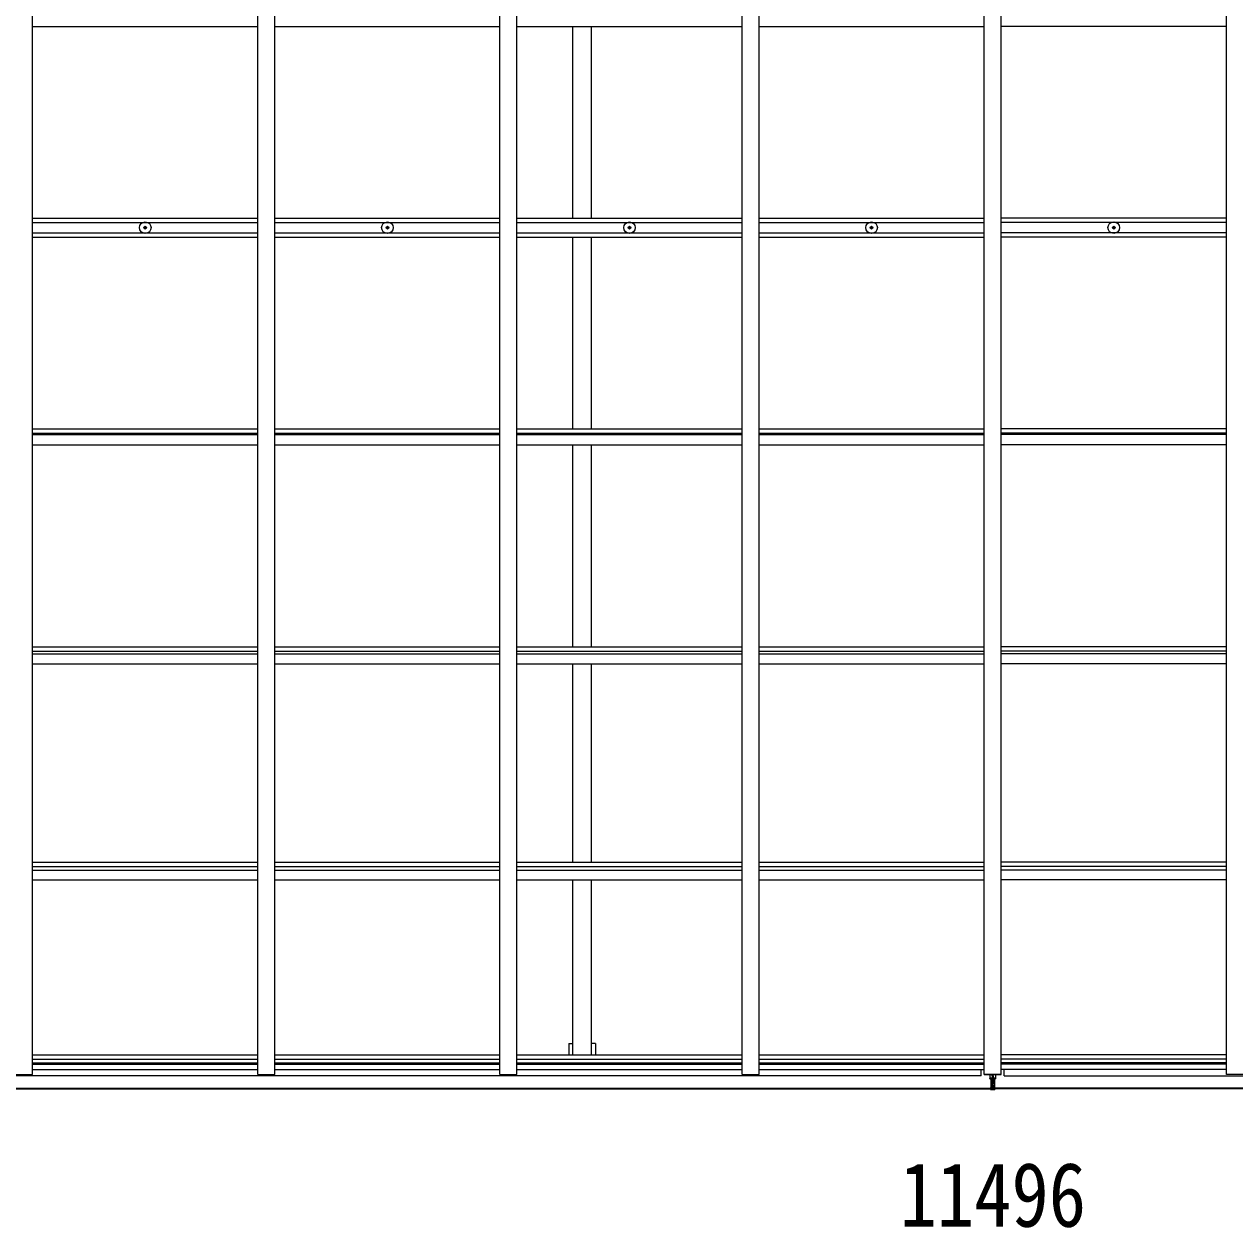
# Model space of a CAD drawing. Units: millimetres at full size, sheet at 1:40; details may follow other scales. Extents: x -11181 to 11305, y -7804 to 7716.
# Drawn here: x 1273 to 4853, y 664 to 4226 of the extents above; entities that cross this region are included whole.
import ezdxf
from ezdxf.enums import TextEntityAlignment as Align

# ---------------------------------------------------------------- set-up
doc = ezdxf.new("R2010")
doc.units = ezdxf.units.MM
doc.header["$LTSCALE"] = 40
for name, color, linetype, lineweight in [('0-1_本体', 4, 'Continuous', 9), ('0-2_部品', 7, 'Continuous', 9), ('0-3_ELV2', 4, 'Continuous', 9), ('0-A_寸法', 6, 'Continuous', 9)]:
    doc.layers.add(name, color=color, linetype=linetype, lineweight=lineweight)
doc.styles.add('ＭＳ ゴシック', font='')
doc.styles.get('ＭＳ ゴシック').set_extended_font_data('MS Gothic')

msp = doc.modelspace()

# ---------------------------------------------------------------- linework, layer by layer
at = {"layer": '0-1_本体'}
for p, q in [((1297.65, 1117.8), (1297.65, 6129.76)), ((1963.65, 1117.8), (1963.65, 6129.76)), ((2013.65, 1117.8), (2013.65, 6129.76)), ((2679.65, 1117.8), (2679.65, 6129.76)), ((2729.65, 1117.8), (2729.65, 6129.76)), ((3395.65, 1117.8), (3395.65, 6129.76)), ((3445.65, 1117.8), (3445.65, 6129.76)), ((4111.65, 1117.8), (4111.65, 6129.76)), ((4161.65, 1117.8), (4161.65, 6129.76)), ((4827.65, 1117.8), (4827.65, 6129.76)), ((1297.65, 4219.3), (1963.65, 4219.3)), ((2013.65, 4219.3), (2679.65, 4219.3)), ((2729.65, 4219.3), (3395.65, 4219.3)), ((2895.15, 3651.78), (2895.15, 4219.3)), ((2950.15, 3651.78), (2950.15, 4219.3)), ((3445.65, 4219.3), (4111.65, 4219.3)), ((4827.65, 4219.3), (4161.65, 4219.3)), ((1297.65, 3651.78), (1963.65, 3651.78)), ((2013.65, 3651.78), (2679.65, 3651.78)), ((2729.65, 3651.78), (3395.65, 3651.78)), ((3445.65, 3651.78), (4111.65, 3651.78)), ((4827.65, 3651.78), (4161.65, 3651.78)), ((1297.65, 3638.78), (1963.65, 3638.78)), ((2013.65, 3638.78), (2679.65, 3638.78)), ((2729.65, 3638.78), (3395.65, 3638.78)), ((3445.65, 3638.78), (4111.65, 3638.78)), ((4827.65, 3638.78), (4161.65, 3638.78)), ((1297.65, 3608.78), (1963.65, 3608.78)), ((1297.65, 3595.78), (1963.65, 3595.78)), ((2013.65, 3608.78), (2679.65, 3608.78)), ((2013.65, 3595.78), (2679.65, 3595.78)), ((2729.65, 3608.78), (3395.65, 3608.78)), ((2729.65, 3595.78), (3395.65, 3595.78)), ((2895.15, 3028.26), (2895.15, 3595.78)), ((2950.15, 3028.26), (2950.15, 3595.78)), ((3445.65, 3608.78), (4111.65, 3608.78)), ((3445.65, 3595.78), (4111.65, 3595.78)), ((4827.65, 3608.78), (4161.65, 3608.78)), ((4827.65, 3595.78), (4161.65, 3595.78)), ((1297.65, 3028.26), (1963.65, 3028.26)), ((1297.65, 3015.24), (1963.65, 3015.24)), ((1297.65, 3011.38), (1963.65, 3011.38)), ((2013.65, 3028.26), (2679.65, 3028.26)), ((2013.65, 3015.24), (2679.65, 3015.24)), ((2013.65, 3011.38), (2679.65, 3011.38)), ((2729.65, 3028.26), (3395.65, 3028.26)), ((2729.65, 3015.24), (3395.65, 3015.24)), ((2729.65, 3011.38), (3395.65, 3011.38)), ((3445.65, 3028.26), (4111.65, 3028.26)), ((3445.65, 3015.24), (4111.65, 3015.24)), ((3445.65, 3011.38), (4111.65, 3011.38)), ((4827.65, 3028.26), (4161.65, 3028.26)), ((4827.65, 3015.24), (4161.65, 3015.24)), ((4827.65, 3011.38), (4161.65, 3011.38)), ((1297.65, 2981.58), (1963.65, 2981.58)), ((2013.65, 2981.58), (2679.65, 2981.58)), ((2729.65, 2981.58), (3395.65, 2981.58)), ((2895.15, 2383.24), (2895.15, 2981.58)), ((2950.15, 2383.24), (2950.15, 2981.58)), ((3445.65, 2981.58), (4111.65, 2981.58)), ((4827.65, 2981.58), (4161.65, 2981.58)), ((1297.65, 2383.24), (1963.65, 2383.24)), ((1297.65, 2370.31), (1963.65, 2370.31)), ((2013.65, 2383.24), (2679.65, 2383.24)), ((2013.65, 2370.31), (2679.65, 2370.31)), ((2729.63, 2370.31), (3395.63, 2370.31)), ((2729.65, 2383.24), (3395.65, 2383.24)), ((3445.65, 2383.24), (4111.65, 2383.24)), ((3445.65, 2370.31), (4111.63, 2370.31)), ((4827.65, 2383.24), (4161.65, 2383.24)), ((4827.65, 2370.31), (4161.66, 2370.31)), ((1297.65, 2362.4), (1963.65, 2362.4)), ((1297.65, 2333.07), (1963.65, 2333.07)), ((2013.65, 2362.4), (2679.65, 2362.4)), ((2013.65, 2333.07), (2679.65, 2333.07)), ((2729.65, 2362.4), (3395.65, 2362.4)), ((2729.65, 2333.07), (3395.65, 2333.07)), ((2895.15, 1746.08), (2895.15, 2333.07)), ((2950.15, 1746.08), (2950.15, 2333.07)), ((3445.65, 2362.4), (4111.65, 2362.4)), ((3445.65, 2333.07), (4111.65, 2333.07)), ((4827.65, 2362.4), (4161.65, 2362.4)), ((4827.65, 2333.07), (4161.65, 2333.07)), ((1297.65, 1746.08), (1963.65, 1746.08)), ((1297.65, 1733.25), (1963.65, 1733.25)), ((1297.65, 1723.09), (1963.65, 1723.09)), ((2013.65, 1746.08), (2679.65, 1746.08)), ((2013.65, 1733.25), (2679.65, 1733.25)), ((2013.65, 1723.09), (2679.65, 1723.09)), ((2729.65, 1746.08), (3395.65, 1746.08)), ((2729.65, 1733.25), (3395.65, 1733.25)), ((2729.65, 1723.09), (3395.65, 1723.09)), ((3445.65, 1746.08), (4111.65, 1746.08)), ((3445.65, 1733.25), (4111.65, 1733.25)), ((3445.65, 1723.09), (4111.65, 1723.09)), ((4827.65, 1746.08), (4161.65, 1746.08)), ((4827.65, 1733.25), (4161.65, 1733.25)), ((4827.65, 1723.09), (4161.65, 1723.09)), ((1297.65, 1694.13), (1963.65, 1694.13)), ((2013.65, 1694.13), (2679.65, 1694.13)), ((2729.65, 1694.13), (3395.65, 1694.13)), ((2895.15, 1176.66), (2895.15, 1694.13)), ((2950.15, 1176.66), (2950.15, 1694.13)), ((3445.65, 1694.13), (4111.65, 1694.13)), ((4827.65, 1694.13), (4161.65, 1694.13)), ((2883.15, 1209.5), (2895.15, 1209.5)), ((2883.15, 1209.5), (2883.15, 1176.66)), ((2962.15, 1209.5), (2950.15, 1209.5)), ((2962.15, 1209.5), (2962.15, 1176.66)), ((1297.65, 1176.66), (1963.65, 1176.66)), ((1297.65, 1163.84), (1963.65, 1163.84)), ((1297.65, 1152.49), (1963.65, 1152.49)), ((1297.65, 1148.7), (1963.65, 1148.7)), ((2013.65, 1176.66), (2679.65, 1176.66)), ((2013.65, 1163.84), (2679.65, 1163.84)), ((2013.65, 1152.49), (2679.65, 1152.49)), ((2013.65, 1148.7), (2679.65, 1148.7)), ((2729.65, 1176.66), (3395.65, 1176.66)), ((2729.65, 1163.84), (3395.65, 1163.84)), ((2729.65, 1152.49), (3395.65, 1152.49)), ((2729.65, 1148.7), (3395.65, 1148.7)), ((3445.65, 1176.66), (4111.65, 1176.66)), ((3445.65, 1163.84), (4111.65, 1163.84)), ((3445.65, 1152.49), (4111.65, 1152.49)), ((3445.65, 1148.7), (4111.65, 1148.7)), ((4827.65, 1176.66), (4161.65, 1176.66)), ((4827.65, 1163.84), (4161.65, 1163.84)), ((4827.65, 1152.49), (4161.65, 1152.49)), ((4827.65, 1148.7), (4161.65, 1148.7)), ((4102.65, 1114.47), (-1557.35, 1114.47)), ((1247.65, 1117.8), (1297.65, 1117.8)), ((1297.65, 1132.75), (1963.65, 1132.75)), ((1963.65, 1117.8), (2013.65, 1117.8)), ((2013.65, 1132.75), (2679.65, 1132.75)), ((2679.65, 1117.8), (2729.65, 1117.8)), ((2729.65, 1132.75), (3395.65, 1132.75)), ((3395.65, 1117.8), (3445.65, 1117.8)), ((3445.65, 1132.75), (4111.65, 1132.75)), ((4102.65, 1114.47), (4102.65, 1132.75)), ((4111.65, 1117.8), (4161.65, 1117.8)), ((4161.65, 1117.8), (4111.65, 1117.8)), ((4827.65, 1132.75), (4161.65, 1132.75)), ((4170.65, 1114.47), (4170.65, 1132.75)), ((4170.65, 1114.47), (9830.65, 1114.47)), ((4877.65, 1117.8), (4827.65, 1117.8)), ((-1589.85, 1077.92), (4130.15, 1077.92)), ((-1589.85, 1075.5), (4130.15, 1075.5)), ((9863.15, 1077.92), (4143.15, 1077.92)), ((9863.15, 1075.5), (4143.15, 1075.5))]:
    msp.add_line(p, q, dxfattribs=at)
at = {"layer": '0-2_部品'}
for p, q in [((4128.15, 1117.8), (4128.15, 1106.91)), ((4128.15, 1117.8), (4128.15, 1106.91)), ((4135.15, 1113.97), (4135.15, 1117.8)), ((4135.15, 1113.97), (4135.15, 1117.8)), ((4135.15, 1113.97), (4138.15, 1113.97)), ((4135.15, 1113.97), (4135.15, 1106.9)), ((4138.15, 1113.97), (4135.15, 1113.97)), ((4135.15, 1113.97), (4135.15, 1106.9)), ((4138.15, 1113.97), (4138.15, 1117.8)), ((4138.15, 1113.97), (4138.15, 1117.8)), ((4138.15, 1113.97), (4138.15, 1106.9)), ((4138.15, 1113.97), (4138.15, 1106.9)), ((4145.15, 1117.8), (4145.15, 1106.91)), ((4145.15, 1117.8), (4145.15, 1106.91)), ((4128.15, 1106.41), (4135.15, 1106.47)), ((4128.15, 1106.41), (4128.15, 1105.53)), ((4128.15, 1105.53), (4135.15, 1105.47)), ((4128.15, 1105.03), (4135.15, 1104.97)), ((4130.15, 1078.47), (4130.15, 1076.97)), ((4130.15, 1078.47), (4130.15, 1076.98)), ((4130.15, 1076.98), (4136.65, 1076.58)), ((4135.15, 1076.67), (4130.15, 1076.97)), ((4130.15, 1076.97), (4130.15, 1073.97)), ((4131.15, 1105.01), (4131.15, 1093.14)), ((4131.15, 1105.01), (4131.15, 1093.17)), ((4131.15, 1093.14), (4135.15, 1093.17)), ((4131.15, 1093.14), (4131.15, 1084.9)), ((4131.15, 1084.9), (4135.15, 1084.97)), ((4131.15, 1084.9), (4131.15, 1081.3)), ((4131.15, 1081.3), (4135.15, 1081.37)), ((4131.15, 1081.37), (4131.15, 1079.47)), ((4135.15, 1081.37), (4131.15, 1081.37)), ((4131.15, 1081.3), (4131.15, 1079.47)), ((4131.15, 1079.47), (4135.15, 1079.47)), ((4135.15, 1079.47), (4131.15, 1079.47)), ((4135.15, 1106.9), (4138.15, 1106.9)), ((4135.15, 1106.9), (4135.15, 1097.26)), ((4138.15, 1106.9), (4135.15, 1106.9)), ((4135.15, 1106.9), (4135.15, 1097.26)), ((4135.15, 1097.26), (4138.15, 1097.26)), ((4135.15, 1097.26), (4135.15, 1090.19)), ((4138.15, 1097.26), (4135.15, 1097.26)), ((4135.15, 1097.26), (4135.15, 1090.19)), ((4135.15, 1090.19), (4138.15, 1090.19)), ((4135.15, 1079.47), (4135.15, 1090.19)), ((4135.15, 1079.47), (4135.15, 1090.19)), ((4138.15, 1090.19), (4135.15, 1090.19)), ((4135.15, 1079.47), (4135.15, 1076.67)), ((4136.65, 1076.58), (4135.15, 1076.67)), ((4143.15, 1076.98), (4136.65, 1076.58)), ((4136.65, 1076.58), (4138.15, 1076.67)), ((4136.65, 1073.57), (4136.65, 1076.58)), ((4136.65, 1073.57), (4136.65, 1076.58)), ((4138.15, 1106.9), (4138.15, 1097.26)), ((4138.15, 1106.9), (4138.15, 1097.26)), ((4145.15, 1106.41), (4138.15, 1106.47)), ((4145.15, 1105.53), (4138.15, 1105.47)), ((4145.15, 1105.03), (4138.15, 1104.97)), ((4138.15, 1097.26), (4138.15, 1090.19)), ((4138.15, 1097.26), (4138.15, 1090.19)), ((4142.15, 1093.14), (4138.15, 1093.17)), ((4138.15, 1079.47), (4138.15, 1090.19)), ((4138.15, 1079.47), (4138.15, 1090.19)), ((4142.15, 1084.9), (4138.15, 1084.97)), ((4138.15, 1081.37), (4142.15, 1081.37)), ((4142.15, 1081.3), (4138.15, 1081.37)), ((4138.15, 1079.47), (4142.15, 1079.47)), ((4138.15, 1079.47), (4138.15, 1076.67)), ((4142.15, 1079.47), (4138.15, 1079.47)), ((4138.15, 1076.67), (4143.15, 1076.97)), ((4142.15, 1105.01), (4142.15, 1093.17)), ((4142.15, 1105.01), (4142.15, 1093.14)), ((4142.15, 1093.14), (4142.15, 1084.9)), ((4142.15, 1084.9), (4142.15, 1081.3)), ((4142.15, 1081.37), (4142.15, 1079.47)), ((4142.15, 1081.3), (4142.15, 1079.47)), ((4143.15, 1078.47), (4143.15, 1076.98)), ((4143.15, 1078.47), (4143.15, 1076.97)), ((4143.15, 1076.97), (4143.15, 1073.97)), ((4145.15, 1106.41), (4145.15, 1105.53)), ((4130.15, 1073.97), (4134.99, 1073.68)), ((4134.99, 1073.68), (4136.65, 1073.57)), ((4138.3, 1073.68), (4136.65, 1073.57)), ((4143.15, 1073.97), (4138.3, 1073.68))]:
    msp.add_line(p, q, dxfattribs=at)
for points in [[(4135.15, 1106.97), (4128.15, 1106.91), (4128.15, 1106.41), (4128.15, 1105.53)], [(4135.15, 1106.47), (4128.15, 1106.41), (4128.15, 1106.91), (4135.15, 1106.97)], [(4135.15, 1105.47), (4128.15, 1105.53), (4128.15, 1105.03)], [(4135.15, 1104.97), (4128.15, 1105.03), (4128.15, 1105.53)], [(4136.65, 1073.57), (4130.15, 1073.97), (4130.15, 1076.98)], [(4135.15, 1093.17), (4131.15, 1093.17), (4131.15, 1084.97)], [(4135.15, 1084.97), (4131.15, 1084.97), (4131.15, 1081.37)], [(4136.65, 1073.57), (4143.15, 1073.97), (4143.15, 1076.98)], [(4138.15, 1106.47), (4145.15, 1106.41), (4145.15, 1106.91), (4138.15, 1106.97)], [(4138.15, 1106.97), (4145.15, 1106.91), (4145.15, 1106.41), (4145.15, 1105.53)], [(4138.15, 1104.97), (4145.15, 1105.03), (4145.15, 1105.53)], [(4138.15, 1105.47), (4145.15, 1105.53), (4145.15, 1105.03)], [(4138.15, 1093.17), (4142.15, 1093.17), (4142.15, 1084.97)], [(4138.15, 1084.97), (4142.15, 1084.97), (4142.15, 1081.37)]]:
    msp.add_lwpolyline(points, dxfattribs=at)
for centre, start, end in [((4131.15, 1078.47), 90, 180), ((4131.15, 1078.47), 90, 180), ((4142.15, 1078.47), 0, 90), ((4142.15, 1078.47), 0, 90)]:
    msp.add_arc(centre, 1, start, end, dxfattribs=at)
for centre, major_axis, ratio, start_param, end_param in [((4135.17, 1076.67), (0.18, 2.99), 0.008711, 1.5718618, 3.1415927), ((3963.28, 1087.18), (171.87, -10.52), 0.017422, 0.0000005, 0.0010659), ((4138.12, 1076.67), (-0.18, 2.99), 0.008711, 3.1415927, 4.7113235), ((4310.02, 1087.18), (-171.87, -10.52), 0.017422, 6.2821194, 6.2831848)]:
    msp.add_ellipse(centre, major_axis=major_axis, ratio=ratio, start_param=start_param, end_param=end_param, dxfattribs=at)
at = {"layer": '0-3_ELV2'}
for p, q in [((1628.4, 3624.28), (1629.51, 3624.3)), ((1628.4, 3623.28), (1629.51, 3623.26)), ((1629.51, 3624.3), (1630.03, 3624.4)), ((1629.51, 3623.26), (1630.03, 3623.16)), ((1630.13, 3624.92), (1630.03, 3624.4)), ((1630.13, 3622.64), (1630.03, 3623.16)), ((1630.15, 3626.03), (1630.13, 3624.92)), ((1630.15, 3621.54), (1630.13, 3622.64)), ((1631.15, 3626.03), (1631.17, 3624.92)), ((1631.15, 3621.54), (1631.17, 3622.64)), ((1631.17, 3624.92), (1631.27, 3624.4)), ((1631.17, 3622.64), (1631.27, 3623.16)), ((1631.78, 3624.3), (1631.27, 3624.4)), ((1631.78, 3623.26), (1631.27, 3623.16)), ((1632.89, 3624.28), (1631.78, 3624.3)), ((1632.89, 3623.28), (1631.78, 3623.26)), ((2344.4, 3624.28), (2345.51, 3624.3)), ((2344.4, 3623.28), (2345.51, 3623.26)), ((2345.51, 3624.3), (2346.03, 3624.4)), ((2345.51, 3623.26), (2346.03, 3623.16)), ((2346.13, 3624.92), (2346.03, 3624.4)), ((2346.13, 3622.64), (2346.03, 3623.16)), ((2346.15, 3626.03), (2346.13, 3624.92)), ((2346.15, 3621.54), (2346.13, 3622.64)), ((2347.15, 3626.03), (2347.17, 3624.92)), ((2347.15, 3621.54), (2347.17, 3622.64)), ((2347.17, 3624.92), (2347.27, 3624.4)), ((2347.17, 3622.64), (2347.27, 3623.16)), ((2347.78, 3624.3), (2347.27, 3624.4)), ((2347.78, 3623.26), (2347.27, 3623.16)), ((2348.89, 3624.28), (2347.78, 3624.3)), ((2348.89, 3623.28), (2347.78, 3623.26)), ((3060.4, 3624.28), (3061.51, 3624.3)), ((3060.4, 3623.28), (3061.51, 3623.26)), ((3061.51, 3624.3), (3062.03, 3624.4)), ((3061.51, 3623.26), (3062.03, 3623.16)), ((3062.13, 3624.92), (3062.03, 3624.4)), ((3062.13, 3622.64), (3062.03, 3623.16)), ((3062.15, 3626.03), (3062.13, 3624.92)), ((3062.15, 3621.54), (3062.13, 3622.64)), ((3063.15, 3626.03), (3063.17, 3624.92)), ((3063.15, 3621.54), (3063.17, 3622.64)), ((3063.17, 3624.92), (3063.27, 3624.4)), ((3063.17, 3622.64), (3063.27, 3623.16)), ((3063.78, 3624.3), (3063.27, 3624.4)), ((3063.78, 3623.26), (3063.27, 3623.16)), ((3064.89, 3624.28), (3063.78, 3624.3)), ((3064.89, 3623.28), (3063.78, 3623.26)), ((3776.4, 3624.28), (3777.51, 3624.3)), ((3776.4, 3623.28), (3777.51, 3623.26)), ((3777.51, 3624.3), (3778.03, 3624.4)), ((3777.51, 3623.26), (3778.03, 3623.16)), ((3778.13, 3624.92), (3778.03, 3624.4)), ((3778.13, 3622.64), (3778.03, 3623.16)), ((3778.15, 3626.03), (3778.13, 3624.92)), ((3778.15, 3621.54), (3778.13, 3622.64)), ((3779.15, 3626.03), (3779.17, 3624.92)), ((3779.15, 3621.54), (3779.17, 3622.64)), ((3779.17, 3624.92), (3779.27, 3624.4)), ((3779.17, 3622.64), (3779.27, 3623.16)), ((3779.78, 3624.3), (3779.27, 3624.4)), ((3779.78, 3623.26), (3779.27, 3623.16)), ((3780.89, 3624.28), (3779.78, 3624.3)), ((3780.89, 3623.28), (3779.78, 3623.26)), ((4492.4, 3624.28), (4493.51, 3624.3)), ((4492.4, 3623.28), (4493.51, 3623.26)), ((4493.51, 3624.3), (4494.03, 3624.4)), ((4493.51, 3623.26), (4494.03, 3623.16)), ((4494.13, 3624.92), (4494.03, 3624.4)), ((4494.13, 3622.64), (4494.03, 3623.16)), ((4494.15, 3626.03), (4494.13, 3624.92)), ((4494.15, 3621.54), (4494.13, 3622.64)), ((4495.15, 3626.03), (4495.17, 3624.92)), ((4495.15, 3621.54), (4495.17, 3622.64)), ((4495.17, 3624.92), (4495.27, 3624.4)), ((4495.17, 3622.64), (4495.27, 3623.16)), ((4495.78, 3624.3), (4495.27, 3624.4)), ((4495.78, 3623.26), (4495.27, 3623.16)), ((4496.89, 3624.28), (4495.78, 3624.3)), ((4496.89, 3623.28), (4495.78, 3623.26))]:
    msp.add_line(p, q, dxfattribs=at)
for centre, radius in [((1630.65, 3623.78), 17), ((1630.65, 3623.78), 4), ((2346.65, 3623.78), 17), ((2346.65, 3623.78), 4), ((3062.65, 3623.78), 17), ((3062.65, 3623.78), 4), ((3778.65, 3623.78), 17), ((3778.65, 3623.78), 4), ((4494.65, 3623.78), 17), ((4494.65, 3623.78), 4)]:
    msp.add_circle(centre, radius, dxfattribs=at)
for centre, start, end in [((1630.65, 3623.78), 167.44414, 192.55586), ((1630.65, 3623.78), 77.44414, 102.55586), ((1630.65, 3623.78), 257.44414, 282.55586), ((1630.65, 3623.78), 347.44414, 12.55586), ((2346.65, 3623.78), 167.44414, 192.55586), ((2346.65, 3623.78), 77.44414, 102.55586), ((2346.65, 3623.78), 257.44414, 282.55586), ((2346.65, 3623.78), 347.44414, 12.55586), ((3062.65, 3623.78), 167.44414, 192.55586), ((3062.65, 3623.78), 77.44414, 102.55586), ((3062.65, 3623.78), 257.44414, 282.55586), ((3062.65, 3623.78), 347.44414, 12.55586), ((3778.65, 3623.78), 167.44414, 192.55586), ((3778.65, 3623.78), 77.44414, 102.55586), ((3778.65, 3623.78), 257.44414, 282.55586), ((3778.65, 3623.78), 347.44414, 12.55586), ((4494.65, 3623.78), 167.44414, 192.55586), ((4494.65, 3623.78), 77.44414, 102.55586), ((4494.65, 3623.78), 257.44414, 282.55586), ((4494.65, 3623.78), 347.44414, 12.55586)]:
    msp.add_arc(centre, 2.3, start, end, dxfattribs=at)

# ---------------------------------------------------------------- texts
at = {"layer": '0-A_寸法', "color": 7, "style": 'ＭＳ ゴシック', "width": 0.85}
msp.add_text('11496', height=190.6, dxfattribs=at).set_placement((3861.65, 610.37), align=Align.BOTTOM_LEFT)

doc.saveas('drawing.dxf')
